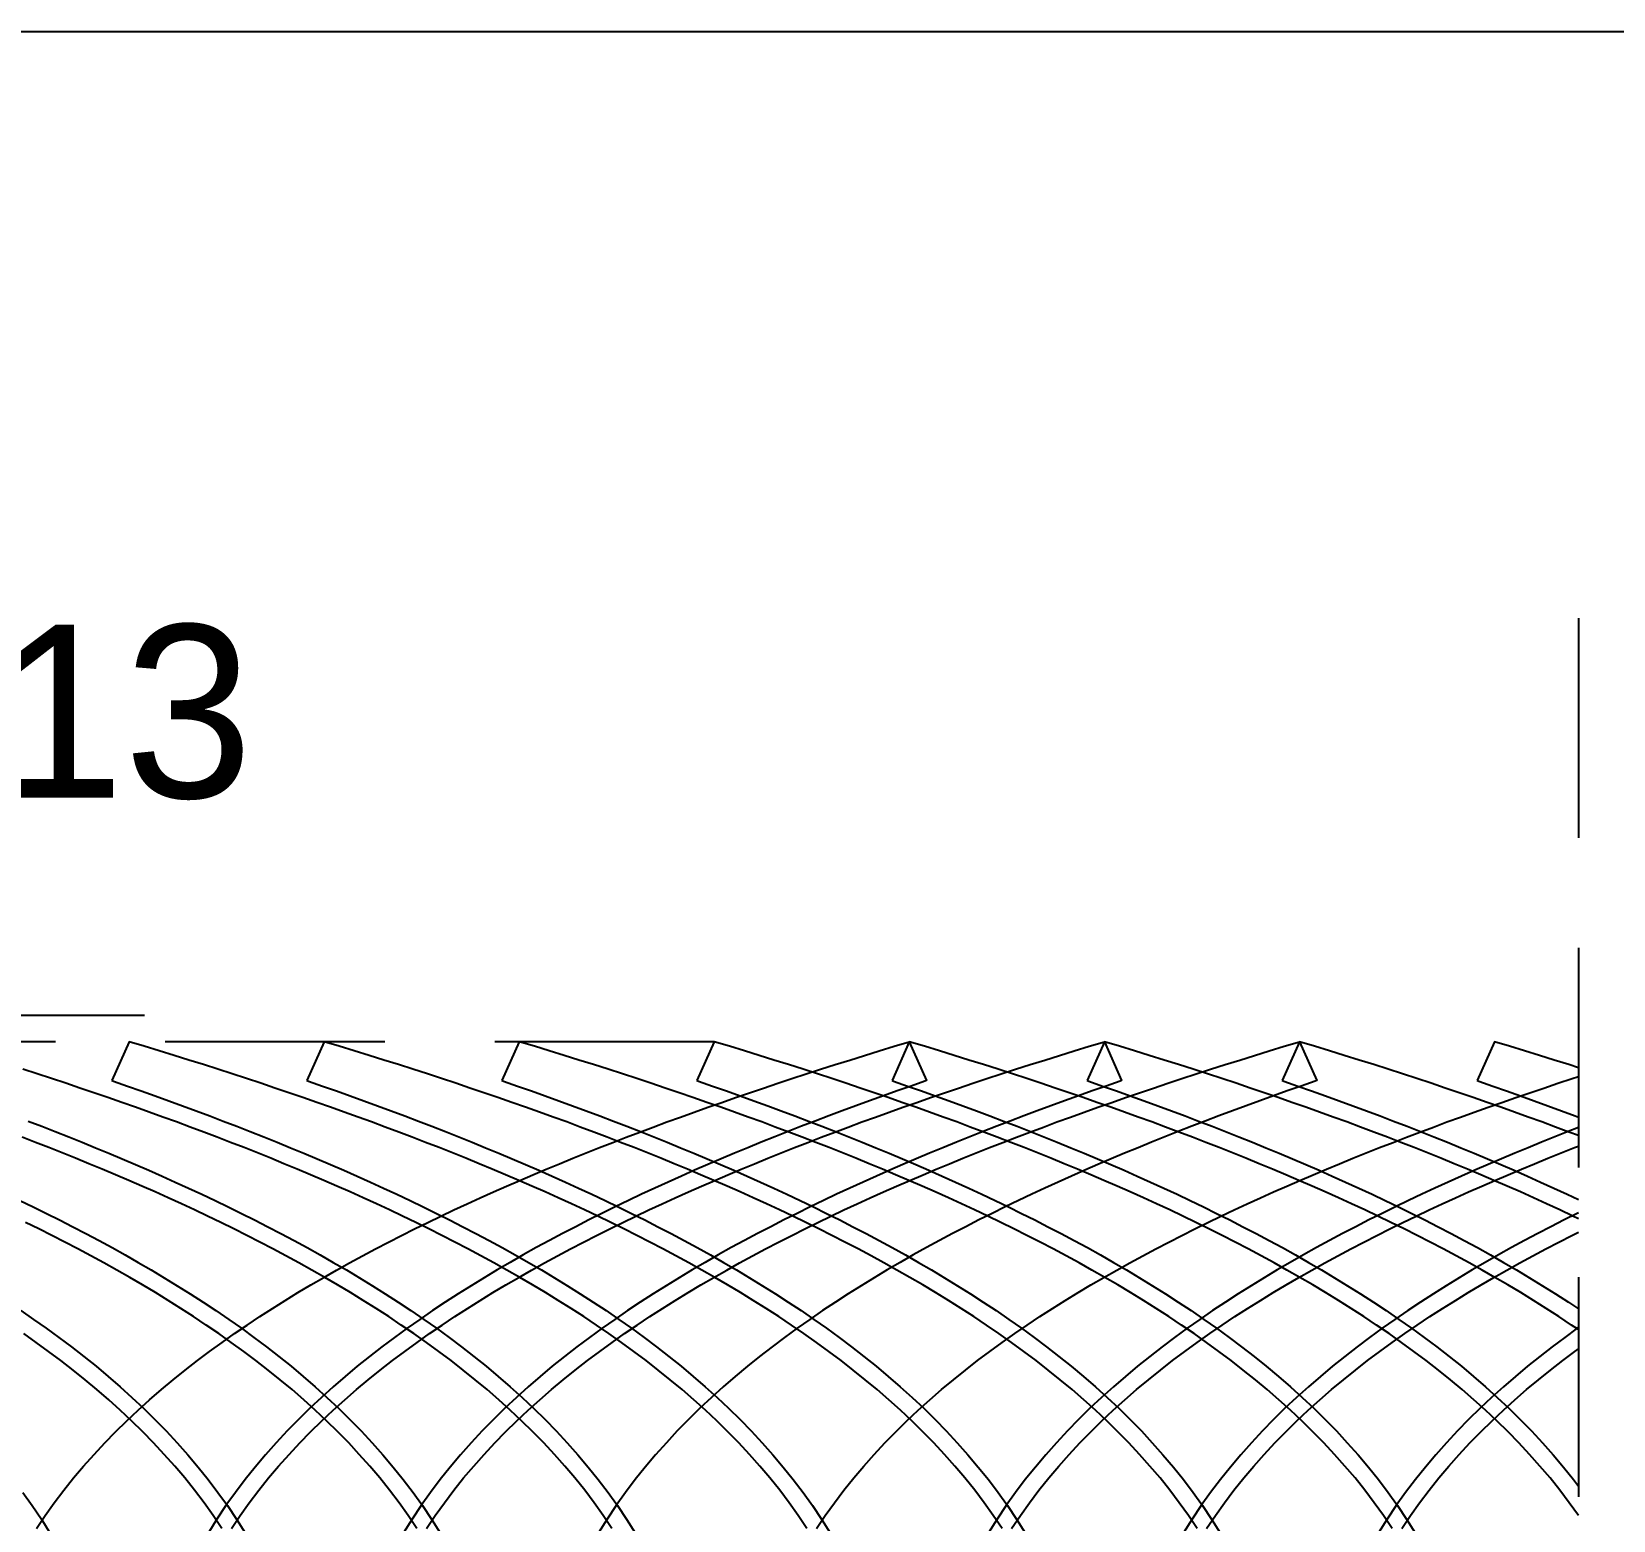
# Model space of a CAD drawing. Header units: metres. Extents: x -2 to 44.3, y -14 to 11.
# Drawn here: x 23.278 to 27.852, y 6.687 to 10.991 of the extents above; entities that cross this region are included whole.
import ezdxf

# ---------------------------------------------------------------- set-up
doc = ezdxf.new("R2010")
doc.units = ezdxf.units.M
doc.header["$LTSCALE"] = 0.05
doc.linetypes.add('DASHED', pattern=[19.05, 12.7, -6.35])
doc.layers.get('0').update_dxf_attribs({"linetype": 'DASHED'})
doc.layers.add('back-layer2', color=7, linetype='Continuous')
doc.layers.add('front-layer2', color=7, linetype='Continuous')
doc.dimstyles.get("Standard").update_dxf_attribs({"dimtxt": 2.5, "dimasz": 2.5, "dimexe": 1.25, "dimexo": 0.625, "dimtad": 1, "dimtxsty": 'Standard', "dimcen": 2.5, "dimazin": 3, "dimtfac": 1, "dimtmove": 0, "dimatfit": 3, "dimarcsym": 0})

# ---------------------------------------------------------------- blocks, each defined once
blk = doc.blocks.new('*D11')
at = {"color": 0, "lineweight": -2, "transparency": 16777216}
for p, q in [((21.3815, 9.6467), (21.1863, 10.107)), ((19.5216, 8.315), (22.7275, 9.6743)), ((19.5716, 8.1971), (22.7775, 9.5564)), ((21.5767, 9.1864), (21.6267, 9.0684)), ((21.8218, 8.6081), (22.017, 8.1478)), ((22.017, 8.1478), (23.892, 8.1478))]:
    blk.add_line(p, q, dxfattribs=at)
at = {"color": 0, "transparency": 16777216}
for points in [[(21.4582, 9.6792), (21.3047, 9.6142), (21.5767, 9.1864)], [(21.8986, 8.6406), (21.7451, 8.5756), (21.6267, 9.0684)]]:
    blk.add_solid(points, dxfattribs=at)
at = {"layer": 'Defpoints', "color": 0, "transparency": 16777216}
for p in [(21.6267, 9.0684), (18.9462, 8.071), (18.9962, 7.9531)]:
    blk.add_point(p, dxfattribs=at)
at = {"color": 0, "transparency": 16777216, "insert": (23.267, 9.0228), "char_height": 0.5, "attachment_point": 5}
blk.add_mtext('0.13', dxfattribs=at)

msp = doc.modelspace()

# ---------------------------------------------------------------- linework, layer by layer
for p, q in [((27.7508, 9.2951), (27.7508, -1.58)), ((25.2522, 8.071), (21.9935, 8.071))]:
    msp.add_line(p, q)
at = {"layer": 'back-layer2', "color": 3}
for points in [[(23.292, 6.6637), (23.3173, 6.7013), (23.3437, 6.7382), (23.371, 6.7744), (23.3993, 6.8098), (23.4285, 6.8444), (23.4586, 6.8782), (23.4894, 6.9113), (23.5209, 6.9436), (23.5532, 6.9751), (23.586, 7.0059), (23.6194, 7.036), (23.6533, 7.0653), (23.6876, 7.094), (23.7224, 7.1219), (23.7575, 7.1492), (23.793, 7.1759), (23.8288, 7.2019), (23.8649, 7.2273), (23.9012, 7.2521), (23.9377, 7.2764), (23.9744, 7.3001), (24.0113, 7.3233), (24.0483, 7.3459), (24.0855, 7.3681), (24.1227, 7.3898), (24.1601, 7.4111), (24.1975, 7.4319), (24.235, 7.4523), (24.2726, 7.4723), (24.3103, 7.4919), (24.348, 7.5112), (24.3857, 7.53), (24.4235, 7.5486), (24.4614, 7.5668), (24.4993, 7.5848), (24.5373, 7.6024), (24.5753, 7.6197), (24.6133, 7.6368), (24.6514, 7.6536), (24.6896, 7.6702), (24.7278, 7.6865), (24.7661, 7.7026), (24.8045, 7.7185), (24.8429, 7.7342), (24.8815, 7.7497), (24.9201, 7.765), (24.9589, 7.7801), (24.9977, 7.7951), (25.0367, 7.8099), (25.0758, 7.8245), (25.115, 7.839), (25.1544, 7.8534), (25.194, 7.8676), (25.2337, 7.8818), (25.2737, 7.8958), (25.3138, 7.9097), (25.3541, 7.9235), (25.3947, 7.9372), (25.4355, 7.9509), (25.4766, 7.9645), (25.5179, 7.9779), (25.5595, 7.9914), (25.6014, 8.0048), (25.6437, 8.0181), (25.6863, 8.0314), (25.7292, 8.0446), (25.7725, 8.0578), (25.8162, 8.071), (25.8662, 7.9586), (25.8615, 7.957), (25.8212, 7.943), (25.7811, 7.9289), (25.7412, 7.9147), (25.7014, 7.9004), (25.6618, 7.8859), (25.6223, 7.8714), (25.583, 7.8566), (25.5438, 7.8418), (25.5048, 7.8267), (25.4658, 7.8115), (25.4269, 7.7961), (25.3882, 7.7805), (25.3495, 7.7647), (25.3109, 7.7488), (25.2723, 7.7325), (25.2338, 7.7161), (25.1954, 7.6994), (25.157, 7.6825), (25.1186, 7.6653), (25.0803, 7.6478), (25.0421, 7.63), (25.0039, 7.612), (24.9657, 7.5936), (24.9275, 7.5748), (24.8894, 7.5558), (24.8514, 7.5363), (24.8133, 7.5165), (24.7753, 7.4963), (24.7374, 7.4757), (24.6996, 7.4546), (24.6618, 7.4331), (24.6241, 7.4112), (24.5864, 7.3887), (24.5489, 7.3657), (24.5116, 7.3422), (24.4743, 7.3182), (24.4373, 7.2936), (24.4004, 7.2684), (24.3637, 7.2426), (24.3273, 7.2161), (24.2912, 7.189), (24.2554, 7.1612), (24.2199, 7.1327), (24.1849, 7.1035), (24.1503, 7.0735), (24.1161, 7.0428), (24.0825, 7.0112), (24.0496, 6.9789), (24.0172, 6.9458), (23.9856, 6.9119), (23.9547, 6.8771), (23.9247, 6.8415), (23.8956, 6.8051), (23.8674, 6.7679), (23.8402, 6.7298), (23.8141, 6.6909), (23.7892, 6.6513)], [(23.856, 6.6637), (23.8813, 6.7013), (23.9077, 6.7382), (23.935, 6.7744), (23.9633, 6.8098), (23.9925, 6.8444), (24.0226, 6.8782), (24.0534, 6.9113), (24.0849, 6.9436), (24.1172, 6.9751), (24.15, 7.0059), (24.1834, 7.036), (24.2173, 7.0653), (24.2516, 7.094), (24.2864, 7.1219), (24.3215, 7.1492), (24.357, 7.1759), (24.3928, 7.2019), (24.4289, 7.2273), (24.4652, 7.2521), (24.5017, 7.2764), (24.5384, 7.3001), (24.5753, 7.3233), (24.6123, 7.3459), (24.6495, 7.3681), (24.6867, 7.3898), (24.7241, 7.4111), (24.7615, 7.4319), (24.799, 7.4523), (24.8366, 7.4723), (24.8743, 7.4919), (24.912, 7.5112), (24.9497, 7.53), (24.9875, 7.5486), (25.0254, 7.5668), (25.0633, 7.5848), (25.1013, 7.6024), (25.1393, 7.6197), (25.1773, 7.6368), (25.2154, 7.6536), (25.2536, 7.6702), (25.2918, 7.6865), (25.3301, 7.7026), (25.3685, 7.7185), (25.4069, 7.7342), (25.4455, 7.7497), (25.4841, 7.765), (25.5229, 7.7801), (25.5617, 7.7951), (25.6007, 7.8099), (25.6398, 7.8245), (25.679, 7.839), (25.7184, 7.8534), (25.758, 7.8676), (25.7977, 7.8818), (25.8377, 7.8958), (25.8778, 7.9097), (25.9181, 7.9235), (25.9587, 7.9372), (25.9995, 7.9509), (26.0406, 7.9645), (26.0819, 7.9779), (26.1235, 7.9914), (26.1654, 8.0048), (26.2077, 8.0181), (26.2503, 8.0314), (26.2932, 8.0446), (26.3365, 8.0578), (26.3802, 8.071), (26.4302, 7.9586), (26.4255, 7.957), (26.3852, 7.943), (26.3451, 7.9289), (26.3052, 7.9147), (26.2654, 7.9004), (26.2258, 7.8859), (26.1863, 7.8714), (26.147, 7.8566), (26.1078, 7.8418), (26.0688, 7.8267), (26.0298, 7.8115), (25.9909, 7.7961), (25.9522, 7.7805), (25.9135, 7.7647), (25.8749, 7.7488), (25.8363, 7.7325), (25.7978, 7.7161), (25.7594, 7.6994), (25.721, 7.6825), (25.6826, 7.6653), (25.6443, 7.6478), (25.6061, 7.63), (25.5679, 7.612), (25.5297, 7.5936), (25.4915, 7.5748), (25.4534, 7.5558), (25.4154, 7.5363), (25.3773, 7.5165), (25.3393, 7.4963), (25.3014, 7.4757), (25.2636, 7.4546), (25.2258, 7.4331), (25.1881, 7.4112), (25.1504, 7.3887), (25.1129, 7.3657), (25.0756, 7.3422), (25.0383, 7.3182), (25.0013, 7.2936), (24.9644, 7.2684), (24.9277, 7.2426), (24.8913, 7.2161), (24.8552, 7.189), (24.8194, 7.1612), (24.7839, 7.1327), (24.7489, 7.1035), (24.7143, 7.0735), (24.6801, 7.0428), (24.6465, 7.0112), (24.6136, 6.9789), (24.5812, 6.9458), (24.5496, 6.9119), (24.5187, 6.8771), (24.4887, 6.8415), (24.4596, 6.8051), (24.4314, 6.7679), (24.4042, 6.7298), (24.3781, 6.6909), (24.3532, 6.6513)], [(24.42, 6.6637), (24.4453, 6.7013), (24.4717, 6.7382), (24.499, 6.7744), (24.5273, 6.8098), (24.5565, 6.8444), (24.5866, 6.8782), (24.6174, 6.9113), (24.6489, 6.9436), (24.6812, 6.9751), (24.714, 7.0059), (24.7474, 7.036), (24.7813, 7.0653), (24.8156, 7.094), (24.8504, 7.1219), (24.8855, 7.1492), (24.921, 7.1759), (24.9568, 7.2019), (24.9929, 7.2273), (25.0292, 7.2521), (25.0657, 7.2764), (25.1024, 7.3001), (25.1393, 7.3233), (25.1763, 7.3459), (25.2135, 7.3681), (25.2507, 7.3898), (25.2881, 7.4111), (25.3255, 7.4319), (25.363, 7.4523), (25.4006, 7.4723), (25.4383, 7.4919), (25.476, 7.5112), (25.5137, 7.53), (25.5515, 7.5486), (25.5894, 7.5668), (25.6273, 7.5848), (25.6653, 7.6024), (25.7033, 7.6197), (25.7413, 7.6368), (25.7794, 7.6536), (25.8176, 7.6702), (25.8558, 7.6865), (25.8941, 7.7026), (25.9325, 7.7185), (25.9709, 7.7342), (26.0095, 7.7497), (26.0481, 7.765), (26.0869, 7.7801), (26.1257, 7.7951), (26.1647, 7.8099), (26.2038, 7.8245), (26.243, 7.839), (26.2824, 7.8534), (26.322, 7.8676), (26.3617, 7.8818), (26.4017, 7.8958), (26.4418, 7.9097), (26.4821, 7.9235), (26.5227, 7.9372), (26.5635, 7.9509), (26.6046, 7.9645), (26.6459, 7.9779), (26.6875, 7.9914), (26.7294, 8.0048), (26.7717, 8.0181), (26.8143, 8.0314), (26.8572, 8.0446), (26.9005, 8.0578), (26.9442, 8.071), (26.9942, 7.9586), (26.9895, 7.957), (26.9492, 7.943), (26.9091, 7.9289), (26.8692, 7.9147), (26.8294, 7.9004), (26.7898, 7.8859), (26.7503, 7.8714), (26.711, 7.8566), (26.6718, 7.8418), (26.6328, 7.8267), (26.5938, 7.8115), (26.5549, 7.7961), (26.5162, 7.7805), (26.4775, 7.7647), (26.4389, 7.7488), (26.4003, 7.7325), (26.3618, 7.7161), (26.3234, 7.6994), (26.285, 7.6825), (26.2466, 7.6653), (26.2083, 7.6478), (26.1701, 7.63), (26.1319, 7.612), (26.0937, 7.5936), (26.0555, 7.5748), (26.0174, 7.5558), (25.9794, 7.5363), (25.9413, 7.5165), (25.9033, 7.4963), (25.8654, 7.4757), (25.8276, 7.4546), (25.7898, 7.4331), (25.7521, 7.4112), (25.7144, 7.3887), (25.6769, 7.3657), (25.6396, 7.3422), (25.6023, 7.3182), (25.5653, 7.2936), (25.5284, 7.2684), (25.4917, 7.2426), (25.4553, 7.2161), (25.4192, 7.189), (25.3834, 7.1612), (25.3479, 7.1327), (25.3129, 7.1035), (25.2783, 7.0735), (25.2441, 7.0428), (25.2105, 7.0112), (25.1776, 6.9789), (25.1452, 6.9458), (25.1136, 6.9119), (25.0827, 6.8771), (25.0527, 6.8415), (25.0236, 6.8051), (24.9954, 6.7679), (24.9682, 6.7298), (24.9421, 6.6909), (24.9172, 6.6513)], [(25.548, 6.6637), (25.5733, 6.7013), (25.5997, 6.7382), (25.627, 6.7744), (25.6553, 6.8098), (25.6845, 6.8444), (25.7146, 6.8782), (25.7454, 6.9113), (25.7769, 6.9436), (25.8092, 6.9751), (25.842, 7.0059), (25.8754, 7.036), (25.9093, 7.0653), (25.9436, 7.094), (25.9784, 7.1219), (26.0135, 7.1492), (26.049, 7.1759), (26.0848, 7.2019), (26.1209, 7.2273), (26.1572, 7.2521), (26.1937, 7.2764), (26.2304, 7.3001), (26.2673, 7.3233), (26.3043, 7.3459), (26.3415, 7.3681), (26.3787, 7.3898), (26.4161, 7.4111), (26.4535, 7.4319), (26.491, 7.4523), (26.5286, 7.4723), (26.5663, 7.4919), (26.604, 7.5112), (26.6417, 7.53), (26.6795, 7.5486), (26.7174, 7.5668), (26.7553, 7.5848), (26.7933, 7.6024), (26.8313, 7.6197), (26.8693, 7.6368), (26.9074, 7.6536), (26.9456, 7.6702), (26.9838, 7.6865), (27.0221, 7.7026), (27.0605, 7.7185), (27.0989, 7.7342), (27.1375, 7.7497), (27.1761, 7.765), (27.2149, 7.7801), (27.2537, 7.7951), (27.2927, 7.8099), (27.3318, 7.8245), (27.371, 7.839), (27.4104, 7.8534), (27.45, 7.8676), (27.4897, 7.8818), (27.5297, 7.8958), (27.5698, 7.9097), (27.6101, 7.9235), (27.6507, 7.9372), (27.6915, 7.9509), (27.7326, 7.9645), (27.7508, 7.9704)], [(27.7508, 7.8228), (27.7218, 7.8115), (27.6829, 7.7961), (27.6442, 7.7805), (27.6055, 7.7647), (27.5669, 7.7488), (27.5283, 7.7325), (27.4898, 7.7161), (27.4514, 7.6994), (27.413, 7.6825), (27.3746, 7.6653), (27.3363, 7.6478), (27.2981, 7.63), (27.2599, 7.612), (27.2217, 7.5936), (27.1835, 7.5748), (27.1454, 7.5558), (27.1074, 7.5363), (27.0693, 7.5165), (27.0313, 7.4963), (26.9934, 7.4757), (26.9556, 7.4546), (26.9178, 7.4331), (26.8801, 7.4112), (26.8424, 7.3887), (26.8049, 7.3657), (26.7676, 7.3422), (26.7303, 7.3182), (26.6933, 7.2936), (26.6564, 7.2684), (26.6197, 7.2426), (26.5833, 7.2161), (26.5472, 7.189), (26.5114, 7.1612), (26.4759, 7.1327), (26.4409, 7.1035), (26.4063, 7.0735), (26.3721, 7.0428), (26.3385, 7.0112), (26.3056, 6.9789), (26.2732, 6.9458), (26.2416, 6.9119), (26.2107, 6.8771), (26.1807, 6.8415), (26.1516, 6.8051), (26.1234, 6.7679), (26.0962, 6.7298), (26.0701, 6.6909), (26.0452, 6.6513)], [(26.112, 6.6637), (26.1373, 6.7013), (26.1637, 6.7382), (26.191, 6.7744), (26.2193, 6.8098), (26.2485, 6.8444), (26.2786, 6.8782), (26.3094, 6.9113), (26.3409, 6.9436), (26.3732, 6.9751), (26.406, 7.0059), (26.4394, 7.036), (26.4733, 7.0653), (26.5076, 7.094), (26.5424, 7.1219), (26.5775, 7.1492), (26.613, 7.1759), (26.6488, 7.2019), (26.6849, 7.2273), (26.7212, 7.2521), (26.7577, 7.2764), (26.7944, 7.3001), (26.8313, 7.3233), (26.8683, 7.3459), (26.9055, 7.3681), (26.9427, 7.3898), (26.9801, 7.4111), (27.0175, 7.4319), (27.055, 7.4523), (27.0926, 7.4723), (27.1303, 7.4919), (27.168, 7.5112), (27.2057, 7.53), (27.2435, 7.5486), (27.2814, 7.5668), (27.3193, 7.5848), (27.3573, 7.6024), (27.3953, 7.6197), (27.4333, 7.6368), (27.4714, 7.6536), (27.5096, 7.6702), (27.5478, 7.6865), (27.5861, 7.7026), (27.6245, 7.7185), (27.6629, 7.7342), (27.7015, 7.7497), (27.7401, 7.765), (27.7508, 7.7692)], [(27.7508, 7.5765), (27.7475, 7.5748), (27.7094, 7.5558), (27.6714, 7.5363), (27.6333, 7.5165), (27.5953, 7.4963), (27.5574, 7.4757), (27.5196, 7.4546), (27.4818, 7.4331), (27.4441, 7.4112), (27.4064, 7.3887), (27.3689, 7.3657), (27.3316, 7.3422), (27.2943, 7.3182), (27.2573, 7.2936), (27.2204, 7.2684), (27.1837, 7.2426), (27.1473, 7.2161), (27.1112, 7.189), (27.0754, 7.1612), (27.0399, 7.1327), (27.0049, 7.1035), (26.9703, 7.0735), (26.9361, 7.0428), (26.9025, 7.0112), (26.8696, 6.9789), (26.8372, 6.9458), (26.8056, 6.9119), (26.7747, 6.8771), (26.7447, 6.8415), (26.7156, 6.8051), (26.6874, 6.7679), (26.6602, 6.7298), (26.6341, 6.6909), (26.6092, 6.6513)], [(26.676, 6.6637), (26.7013, 6.7013), (26.7277, 6.7382), (26.755, 6.7744), (26.7833, 6.8098), (26.8125, 6.8444), (26.8426, 6.8782), (26.8734, 6.9113), (26.9049, 6.9436), (26.9372, 6.9751), (26.97, 7.0059), (27.0034, 7.036), (27.0373, 7.0653), (27.0716, 7.094), (27.1064, 7.1219), (27.1415, 7.1492), (27.177, 7.1759), (27.2128, 7.2019), (27.2489, 7.2273), (27.2852, 7.2521), (27.3217, 7.2764), (27.3584, 7.3001), (27.3953, 7.3233), (27.4323, 7.3459), (27.4695, 7.3681), (27.5067, 7.3898), (27.5441, 7.4111), (27.5815, 7.4319), (27.619, 7.4523), (27.6566, 7.4723), (27.6943, 7.4919), (27.732, 7.5112), (27.7508, 7.5206)], [(27.7508, 7.2447), (27.7477, 7.2426), (27.7113, 7.2161), (27.6752, 7.189), (27.6394, 7.1612), (27.6039, 7.1327), (27.5689, 7.1035), (27.5343, 7.0735), (27.5001, 7.0428), (27.4665, 7.0112), (27.4336, 6.9789), (27.4012, 6.9458), (27.3696, 6.9119), (27.3387, 6.8771), (27.3087, 6.8415), (27.2796, 6.8051), (27.2514, 6.7679), (27.2242, 6.7298), (27.1981, 6.6909), (27.1732, 6.6513)], [(27.24, 6.6637), (27.2653, 6.7013), (27.2917, 6.7382), (27.319, 6.7744), (27.3473, 6.8098), (27.3765, 6.8444), (27.4066, 6.8782), (27.4374, 6.9113), (27.4689, 6.9436), (27.5012, 6.9751), (27.534, 7.0059), (27.5674, 7.036), (27.6013, 7.0653), (27.6356, 7.094), (27.6704, 7.1219), (27.7055, 7.1492), (27.741, 7.1759), (27.7508, 7.183)]]:
    msp.add_lwpolyline(points, dxfattribs=at)
at = {"layer": 'Defpoints'}
msp.add_lwpolyline([(-2.0152, 10.9912), (44.3055, 10.9912), (44.3055, -14.045), (-2.0152, -14.045)], close=True, dxfattribs=at)
at = {"layer": 'front-layer2', "color": 3}
for points in [[(26.0843, 6.6637), (26.0591, 6.7013), (26.0327, 6.7382), (26.0054, 6.7744), (25.9771, 6.8098), (25.9479, 6.8444), (25.9178, 6.8782), (25.887, 6.9113), (25.8555, 6.9436), (25.8232, 6.9751), (25.7904, 7.0059), (25.757, 7.036), (25.7231, 7.0653), (25.6888, 7.094), (25.654, 7.1219), (25.6189, 7.1492), (25.5834, 7.1759), (25.5476, 7.2019), (25.5115, 7.2273), (25.4752, 7.2521), (25.4387, 7.2764), (25.402, 7.3001), (25.3651, 7.3233), (25.3281, 7.3459), (25.2909, 7.3681), (25.2537, 7.3898), (25.2163, 7.4111), (25.1789, 7.4319), (25.1414, 7.4523), (25.1038, 7.4723), (25.0661, 7.4919), (25.0284, 7.5112), (24.9907, 7.53), (24.9529, 7.5486), (24.915, 7.5668), (24.8771, 7.5848), (24.8391, 7.6024), (24.8011, 7.6197), (24.7631, 7.6368), (24.725, 7.6536), (24.6868, 7.6702), (24.6486, 7.6865), (24.6103, 7.7026), (24.5719, 7.7185), (24.5335, 7.7342), (24.4949, 7.7497), (24.4563, 7.765), (24.4175, 7.7801), (24.3787, 7.7951), (24.3397, 7.8099), (24.3006, 7.8245), (24.2614, 7.839), (24.222, 7.8534), (24.1824, 7.8676), (24.1427, 7.8818), (24.1027, 7.8958), (24.0626, 7.9097), (24.0223, 7.9235), (23.9817, 7.9372), (23.9409, 7.9509), (23.8998, 7.9645), (23.8585, 7.9779), (23.8169, 7.9914), (23.775, 8.0048), (23.7327, 8.0181), (23.6901, 8.0314), (23.6472, 8.0446), (23.6039, 8.0578), (23.5602, 8.071), (23.5102, 7.9586)], [(26.6483, 6.6637), (26.6231, 6.7013), (26.5967, 6.7382), (26.5694, 6.7744), (26.5411, 6.8098), (26.5119, 6.8444), (26.4818, 6.8782), (26.451, 6.9113), (26.4195, 6.9436), (26.3872, 6.9751), (26.3544, 7.0059), (26.321, 7.036), (26.2871, 7.0653), (26.2528, 7.094), (26.218, 7.1219), (26.1829, 7.1492), (26.1474, 7.1759), (26.1116, 7.2019), (26.0755, 7.2273), (26.0392, 7.2521), (26.0027, 7.2764), (25.966, 7.3001), (25.9291, 7.3233), (25.8921, 7.3459), (25.8549, 7.3681), (25.8177, 7.3898), (25.7803, 7.4111), (25.7429, 7.4319), (25.7054, 7.4523), (25.6678, 7.4723), (25.6301, 7.4919), (25.5924, 7.5112), (25.5547, 7.53), (25.5169, 7.5486), (25.479, 7.5668), (25.4411, 7.5848), (25.4031, 7.6024), (25.3651, 7.6197), (25.3271, 7.6368), (25.289, 7.6536), (25.2508, 7.6702), (25.2126, 7.6865), (25.1743, 7.7026), (25.1359, 7.7185), (25.0975, 7.7342), (25.0589, 7.7497), (25.0203, 7.765), (24.9815, 7.7801), (24.9427, 7.7951), (24.9037, 7.8099), (24.8646, 7.8245), (24.8254, 7.839), (24.786, 7.8534), (24.7464, 7.8676), (24.7067, 7.8818), (24.6667, 7.8958), (24.6266, 7.9097), (24.5863, 7.9235), (24.5457, 7.9372), (24.5049, 7.9509), (24.4638, 7.9645), (24.4225, 7.9779), (24.3809, 7.9914), (24.339, 8.0048), (24.2967, 8.0181), (24.2541, 8.0314), (24.2112, 8.0446), (24.1679, 8.0578), (24.1242, 8.071), (24.0742, 7.9586)], [(27.2123, 6.6637), (27.1871, 6.7013), (27.1607, 6.7382), (27.1334, 6.7744), (27.1051, 6.8098), (27.0759, 6.8444), (27.0458, 6.8782), (27.015, 6.9113), (26.9835, 6.9436), (26.9512, 6.9751), (26.9184, 7.0059), (26.885, 7.036), (26.8511, 7.0653), (26.8168, 7.094), (26.782, 7.1219), (26.7469, 7.1492), (26.7114, 7.1759), (26.6756, 7.2019), (26.6395, 7.2273), (26.6032, 7.2521), (26.5667, 7.2764), (26.53, 7.3001), (26.4931, 7.3233), (26.4561, 7.3459), (26.4189, 7.3681), (26.3817, 7.3898), (26.3443, 7.4111), (26.3069, 7.4319), (26.2694, 7.4523), (26.2318, 7.4723), (26.1941, 7.4919), (26.1564, 7.5112), (26.1187, 7.53), (26.0809, 7.5486), (26.043, 7.5668), (26.0051, 7.5848), (25.9671, 7.6024), (25.9291, 7.6197), (25.8911, 7.6368), (25.853, 7.6536), (25.8148, 7.6702), (25.7766, 7.6865), (25.7383, 7.7026), (25.6999, 7.7185), (25.6615, 7.7342), (25.6229, 7.7497), (25.5843, 7.765), (25.5455, 7.7801), (25.5067, 7.7951), (25.4677, 7.8099), (25.4286, 7.8245), (25.3894, 7.839), (25.35, 7.8534), (25.3104, 7.8676), (25.2707, 7.8818), (25.2307, 7.8958), (25.1906, 7.9097), (25.1503, 7.9235), (25.1097, 7.9372), (25.0689, 7.9509), (25.0278, 7.9645), (24.9865, 7.9779), (24.9449, 7.9914), (24.903, 8.0048), (24.8607, 8.0181), (24.8181, 8.0314), (24.7752, 8.0446), (24.7319, 8.0578), (24.6882, 8.071), (24.6382, 7.9586)], [(27.7508, 6.7016), (27.7247, 6.7382), (27.6974, 6.7744), (27.6691, 6.8098), (27.6399, 6.8444), (27.6098, 6.8782), (27.579, 6.9113), (27.5475, 6.9436), (27.5152, 6.9751), (27.4824, 7.0059), (27.449, 7.036), (27.4151, 7.0653), (27.3808, 7.094), (27.346, 7.1219), (27.3109, 7.1492), (27.2754, 7.1759), (27.2396, 7.2019), (27.2035, 7.2273), (27.1672, 7.2521), (27.1307, 7.2764), (27.094, 7.3001), (27.0571, 7.3233), (27.0201, 7.3459), (26.9829, 7.3681), (26.9457, 7.3898), (26.9083, 7.4111), (26.8709, 7.4319), (26.8334, 7.4523), (26.7958, 7.4723), (26.7581, 7.4919), (26.7204, 7.5112), (26.6827, 7.53), (26.6449, 7.5486), (26.607, 7.5668), (26.5691, 7.5848), (26.5311, 7.6024), (26.4931, 7.6197), (26.4551, 7.6368), (26.417, 7.6536), (26.3788, 7.6702), (26.3406, 7.6865), (26.3023, 7.7026), (26.2639, 7.7185), (26.2255, 7.7342), (26.1869, 7.7497), (26.1483, 7.765), (26.1095, 7.7801), (26.0707, 7.7951), (26.0317, 7.8099), (25.9926, 7.8245), (25.9534, 7.839), (25.914, 7.8534), (25.8744, 7.8676), (25.8347, 7.8818), (25.7947, 7.8958), (25.7546, 7.9097), (25.7143, 7.9235), (25.6737, 7.9372), (25.6329, 7.9509), (25.5918, 7.9645), (25.5505, 7.9779), (25.5089, 7.9914), (25.467, 8.0048), (25.4247, 8.0181), (25.3821, 8.0314), (25.3392, 8.0446), (25.2959, 8.0578), (25.2522, 8.071), (25.2022, 7.9586)], [(27.7508, 7.2387), (27.7312, 7.2521), (27.6947, 7.2764), (27.658, 7.3001), (27.6211, 7.3233), (27.5841, 7.3459), (27.5469, 7.3681), (27.5097, 7.3898), (27.4723, 7.4111), (27.4349, 7.4319), (27.3974, 7.4523), (27.3598, 7.4723), (27.3221, 7.4919), (27.2844, 7.5112), (27.2467, 7.53), (27.2089, 7.5486), (27.171, 7.5668), (27.1331, 7.5848), (27.0951, 7.6024), (27.0571, 7.6197), (27.0191, 7.6368), (26.981, 7.6536), (26.9428, 7.6702), (26.9046, 7.6865), (26.8663, 7.7026), (26.8279, 7.7185), (26.7895, 7.7342), (26.7509, 7.7497), (26.7123, 7.765), (26.6735, 7.7801), (26.6347, 7.7951), (26.5957, 7.8099), (26.5566, 7.8245), (26.5174, 7.839), (26.478, 7.8534), (26.4384, 7.8676), (26.3987, 7.8818), (26.3587, 7.8958), (26.3186, 7.9097), (26.2783, 7.9235), (26.2377, 7.9372), (26.1969, 7.9509), (26.1558, 7.9645), (26.1145, 7.9779), (26.0729, 7.9914), (26.031, 8.0048), (25.9887, 8.0181), (25.9461, 8.0314), (25.9032, 8.0446), (25.8599, 8.0578), (25.8162, 8.071), (25.7662, 7.9586)], [(27.7508, 7.5592), (27.735, 7.5668), (27.6971, 7.5848), (27.6591, 7.6024), (27.6211, 7.6197), (27.5831, 7.6368), (27.545, 7.6536), (27.5068, 7.6702), (27.4686, 7.6865), (27.4303, 7.7026), (27.3919, 7.7185), (27.3535, 7.7342), (27.3149, 7.7497), (27.2763, 7.765), (27.2375, 7.7801), (27.1987, 7.7951), (27.1597, 7.8099), (27.1206, 7.8245), (27.0814, 7.839), (27.042, 7.8534), (27.0024, 7.8676), (26.9627, 7.8818), (26.9227, 7.8958), (26.8826, 7.9097), (26.8423, 7.9235), (26.8017, 7.9372), (26.7609, 7.9509), (26.7198, 7.9645), (26.6785, 7.9779), (26.6369, 7.9914), (26.595, 8.0048), (26.5527, 8.0181), (26.5101, 8.0314), (26.4672, 8.0446), (26.4239, 8.0578), (26.3802, 8.071), (26.3302, 7.9586)], [(27.7508, 7.7995), (27.7237, 7.8099), (27.6846, 7.8245), (27.6454, 7.839), (27.606, 7.8534), (27.5664, 7.8676), (27.5267, 7.8818), (27.4867, 7.8958), (27.4466, 7.9097), (27.4063, 7.9235), (27.3657, 7.9372), (27.3249, 7.9509), (27.2838, 7.9645), (27.2425, 7.9779), (27.2009, 7.9914), (27.159, 8.0048), (27.1167, 8.0181), (27.0741, 8.0314), (27.0312, 8.0446), (26.9879, 8.0578), (26.9442, 8.071), (26.8942, 7.9586)], [(27.7508, 7.9959), (27.723, 8.0048), (27.6807, 8.0181), (27.6381, 8.0314), (27.5952, 8.0446), (27.5519, 8.0578), (27.5082, 8.071), (27.4582, 7.9586)], [(25.5203, 6.6637), (25.4951, 6.7013), (25.4687, 6.7382), (25.4414, 6.7744), (25.4131, 6.8098), (25.3839, 6.8444), (25.3538, 6.8782), (25.323, 6.9113), (25.2915, 6.9436), (25.2592, 6.9751), (25.2264, 7.0059), (25.193, 7.036), (25.1591, 7.0653), (25.1248, 7.094), (25.09, 7.1219), (25.0549, 7.1492), (25.0194, 7.1759), (24.9836, 7.2019), (24.9475, 7.2273), (24.9112, 7.2521), (24.8747, 7.2764), (24.838, 7.3001), (24.8011, 7.3233), (24.7641, 7.3459), (24.7269, 7.3681), (24.6897, 7.3898), (24.6523, 7.4111), (24.6149, 7.4319), (24.5774, 7.4523), (24.5398, 7.4723), (24.5021, 7.4919), (24.4644, 7.5112), (24.4267, 7.53), (24.3889, 7.5486), (24.351, 7.5668), (24.3131, 7.5848), (24.2751, 7.6024), (24.2371, 7.6197), (24.1991, 7.6368), (24.161, 7.6536), (24.1228, 7.6702), (24.0846, 7.6865), (24.0463, 7.7026), (24.0079, 7.7185), (23.9695, 7.7342), (23.9309, 7.7497), (23.8923, 7.765), (23.8535, 7.7801), (23.8147, 7.7951), (23.7757, 7.8099), (23.7366, 7.8245), (23.6974, 7.839), (23.658, 7.8534), (23.6184, 7.8676), (23.5787, 7.8818), (23.5387, 7.8958), (23.4986, 7.9097), (23.4583, 7.9235), (23.4177, 7.9372), (23.3769, 7.9509), (23.3358, 7.9645), (23.2945, 7.9779), (23.2529, 7.9914)], [(23.5102, 7.9586), (23.5149, 7.957), (23.5552, 7.943), (23.5953, 7.9289), (23.6352, 7.9147), (23.675, 7.9004), (23.7146, 7.8859), (23.754, 7.8714), (23.7934, 7.8566), (23.8325, 7.8418), (23.8716, 7.8267), (23.9106, 7.8115), (23.9494, 7.7961), (23.9882, 7.7805), (24.0269, 7.7647), (24.0655, 7.7488), (24.1041, 7.7325), (24.1426, 7.7161), (24.181, 7.6994), (24.2194, 7.6825), (24.2577, 7.6653), (24.296, 7.6478), (24.3343, 7.63), (24.3725, 7.612), (24.4107, 7.5936), (24.4489, 7.5748), (24.487, 7.5558), (24.525, 7.5363), (24.5631, 7.5165), (24.601, 7.4963), (24.639, 7.4757), (24.6768, 7.4546), (24.7146, 7.4331), (24.7523, 7.4112), (24.7899, 7.3887), (24.8275, 7.3657), (24.8648, 7.3422), (24.9021, 7.3182), (24.9391, 7.2936), (24.976, 7.2684), (25.0127, 7.2426), (25.0491, 7.2161), (25.0852, 7.189), (25.121, 7.1612), (25.1565, 7.1327), (25.1915, 7.1035), (25.2261, 7.0735), (25.2603, 7.0428), (25.2938, 7.0112), (25.3268, 6.9789), (25.3592, 6.9458), (25.3908, 6.9119), (25.4217, 6.8771), (25.4517, 6.8415), (25.4808, 6.8051), (25.509, 6.7679), (25.5362, 6.7298), (25.5623, 6.6909), (25.5872, 6.6513)], [(24.0742, 7.9586), (24.0789, 7.957), (24.1192, 7.943), (24.1593, 7.9289), (24.1992, 7.9147), (24.239, 7.9004), (24.2786, 7.8859), (24.318, 7.8714), (24.3574, 7.8566), (24.3965, 7.8418), (24.4356, 7.8267), (24.4746, 7.8115), (24.5134, 7.7961), (24.5522, 7.7805), (24.5909, 7.7647), (24.6295, 7.7488), (24.6681, 7.7325), (24.7066, 7.7161), (24.745, 7.6994), (24.7834, 7.6825), (24.8217, 7.6653), (24.86, 7.6478), (24.8983, 7.63), (24.9365, 7.612), (24.9747, 7.5936), (25.0129, 7.5748), (25.051, 7.5558), (25.089, 7.5363), (25.1271, 7.5165), (25.165, 7.4963), (25.203, 7.4757), (25.2408, 7.4546), (25.2786, 7.4331), (25.3163, 7.4112), (25.3539, 7.3887), (25.3915, 7.3657), (25.4288, 7.3422), (25.4661, 7.3182), (25.5031, 7.2936), (25.54, 7.2684), (25.5767, 7.2426), (25.6131, 7.2161), (25.6492, 7.189), (25.685, 7.1612), (25.7205, 7.1327), (25.7555, 7.1035), (25.7901, 7.0735), (25.8243, 7.0428), (25.8578, 7.0112), (25.8908, 6.9789), (25.9232, 6.9458), (25.9548, 6.9119), (25.9857, 6.8771), (26.0157, 6.8415), (26.0448, 6.8051), (26.073, 6.7679), (26.1002, 6.7298), (26.1263, 6.6909), (26.1512, 6.6513)], [(24.6382, 7.9586), (24.6429, 7.957), (24.6832, 7.943), (24.7233, 7.9289), (24.7632, 7.9147), (24.803, 7.9004), (24.8426, 7.8859), (24.882, 7.8714), (24.9214, 7.8566), (24.9605, 7.8418), (24.9996, 7.8267), (25.0386, 7.8115), (25.0774, 7.7961), (25.1162, 7.7805), (25.1549, 7.7647), (25.1935, 7.7488), (25.2321, 7.7325), (25.2706, 7.7161), (25.309, 7.6994), (25.3474, 7.6825), (25.3857, 7.6653), (25.424, 7.6478), (25.4623, 7.63), (25.5005, 7.612), (25.5387, 7.5936), (25.5769, 7.5748), (25.615, 7.5558), (25.653, 7.5363), (25.6911, 7.5165), (25.729, 7.4963), (25.767, 7.4757), (25.8048, 7.4546), (25.8426, 7.4331), (25.8803, 7.4112), (25.9179, 7.3887), (25.9555, 7.3657), (25.9928, 7.3422), (26.0301, 7.3182), (26.0671, 7.2936), (26.104, 7.2684), (26.1407, 7.2426), (26.1771, 7.2161), (26.2132, 7.189), (26.249, 7.1612), (26.2845, 7.1327), (26.3195, 7.1035), (26.3541, 7.0735), (26.3883, 7.0428), (26.4218, 7.0112), (26.4548, 6.9789), (26.4872, 6.9458), (26.5188, 6.9119), (26.5497, 6.8771), (26.5797, 6.8415), (26.6088, 6.8051), (26.637, 6.7679), (26.6642, 6.7298), (26.6903, 6.6909), (26.7152, 6.6513)], [(25.2022, 7.9586), (25.2069, 7.957), (25.2472, 7.943), (25.2873, 7.9289), (25.3272, 7.9147), (25.367, 7.9004), (25.4066, 7.8859), (25.446, 7.8714), (25.4854, 7.8566), (25.5245, 7.8418), (25.5636, 7.8267), (25.6026, 7.8115), (25.6414, 7.7961), (25.6802, 7.7805), (25.7189, 7.7647), (25.7575, 7.7488), (25.7961, 7.7325), (25.8346, 7.7161), (25.873, 7.6994), (25.9114, 7.6825), (25.9497, 7.6653), (25.988, 7.6478), (26.0263, 7.63), (26.0645, 7.612), (26.1027, 7.5936), (26.1409, 7.5748), (26.179, 7.5558), (26.217, 7.5363), (26.2551, 7.5165), (26.293, 7.4963), (26.331, 7.4757), (26.3688, 7.4546), (26.4066, 7.4331), (26.4443, 7.4112), (26.4819, 7.3887), (26.5195, 7.3657), (26.5568, 7.3422), (26.5941, 7.3182), (26.6311, 7.2936), (26.668, 7.2684), (26.7047, 7.2426), (26.7411, 7.2161), (26.7772, 7.189), (26.813, 7.1612), (26.8485, 7.1327), (26.8835, 7.1035), (26.9181, 7.0735), (26.9523, 7.0428), (26.9858, 7.0112), (27.0188, 6.9789), (27.0512, 6.9458), (27.0828, 6.9119), (27.1137, 6.8771), (27.1437, 6.8415), (27.1728, 6.8051), (27.201, 6.7679), (27.2282, 6.7298), (27.2543, 6.6909), (27.2792, 6.6513)], [(25.7662, 7.9586), (25.7709, 7.957), (25.8112, 7.943), (25.8513, 7.9289), (25.8912, 7.9147), (25.931, 7.9004), (25.9706, 7.8859), (26.01, 7.8714), (26.0494, 7.8566), (26.0885, 7.8418), (26.1276, 7.8267), (26.1666, 7.8115), (26.2054, 7.7961), (26.2442, 7.7805), (26.2829, 7.7647), (26.3215, 7.7488), (26.3601, 7.7325), (26.3986, 7.7161), (26.437, 7.6994), (26.4754, 7.6825), (26.5137, 7.6653), (26.552, 7.6478), (26.5903, 7.63), (26.6285, 7.612), (26.6667, 7.5936), (26.7049, 7.5748), (26.743, 7.5558), (26.781, 7.5363), (26.8191, 7.5165), (26.857, 7.4963), (26.895, 7.4757), (26.9328, 7.4546), (26.9706, 7.4331), (27.0083, 7.4112), (27.0459, 7.3887), (27.0835, 7.3657), (27.1208, 7.3422), (27.1581, 7.3182), (27.1951, 7.2936), (27.232, 7.2684), (27.2687, 7.2426), (27.3051, 7.2161), (27.3412, 7.189), (27.377, 7.1612), (27.4125, 7.1327), (27.4475, 7.1035), (27.4821, 7.0735), (27.5163, 7.0428), (27.5498, 7.0112), (27.5828, 6.9789), (27.6152, 6.9458), (27.6468, 6.9119), (27.6777, 6.8771), (27.7077, 6.8415), (27.7368, 6.8051), (27.7508, 6.7866)], [(26.3302, 7.9586), (26.3349, 7.957), (26.3752, 7.943), (26.4153, 7.9289), (26.4552, 7.9147), (26.495, 7.9004), (26.5346, 7.8859), (26.574, 7.8714), (26.6134, 7.8566), (26.6525, 7.8418), (26.6916, 7.8267), (26.7306, 7.8115), (26.7694, 7.7961), (26.8082, 7.7805), (26.8469, 7.7647), (26.8855, 7.7488), (26.9241, 7.7325), (26.9626, 7.7161), (27.001, 7.6994), (27.0394, 7.6825), (27.0777, 7.6653), (27.116, 7.6478), (27.1543, 7.63), (27.1925, 7.612), (27.2307, 7.5936), (27.2689, 7.5748), (27.307, 7.5558), (27.345, 7.5363), (27.3831, 7.5165), (27.421, 7.4963), (27.459, 7.4757), (27.4968, 7.4546), (27.5346, 7.4331), (27.5723, 7.4112), (27.6099, 7.3887), (27.6475, 7.3657), (27.6848, 7.3422), (27.7221, 7.3182), (27.7508, 7.2991)], [(26.8942, 7.9586), (26.8989, 7.957), (26.9392, 7.943), (26.9793, 7.9289), (27.0192, 7.9147), (27.059, 7.9004), (27.0986, 7.8859), (27.138, 7.8714), (27.1774, 7.8566), (27.2165, 7.8418), (27.2556, 7.8267), (27.2946, 7.8115), (27.3334, 7.7961), (27.3722, 7.7805), (27.4109, 7.7647), (27.4495, 7.7488), (27.4881, 7.7325), (27.5266, 7.7161), (27.565, 7.6994), (27.6034, 7.6825), (27.6417, 7.6653), (27.68, 7.6478), (27.7183, 7.63), (27.7508, 7.6146)], [(27.4582, 7.9586), (27.4629, 7.957), (27.5032, 7.943), (27.5433, 7.9289), (27.5832, 7.9147), (27.623, 7.9004), (27.6626, 7.8859), (27.702, 7.8714), (27.7414, 7.8566), (27.7508, 7.853)], [(23.2685, 7.8418), (23.3076, 7.8267), (23.3466, 7.8115), (23.3854, 7.7961), (23.4242, 7.7805), (23.4629, 7.7647), (23.5015, 7.7488), (23.5401, 7.7325), (23.5786, 7.7161), (23.617, 7.6994), (23.6554, 7.6825), (23.6937, 7.6653), (23.732, 7.6478), (23.7703, 7.63), (23.8085, 7.612), (23.8467, 7.5936), (23.8849, 7.5748), (23.923, 7.5558), (23.961, 7.5363), (23.9991, 7.5165), (24.037, 7.4963), (24.075, 7.4757), (24.1128, 7.4546), (24.1506, 7.4331), (24.1883, 7.4112), (24.2259, 7.3887), (24.2635, 7.3657), (24.3008, 7.3422), (24.3381, 7.3182), (24.3751, 7.2936), (24.412, 7.2684), (24.4487, 7.2426), (24.4851, 7.2161), (24.5212, 7.189), (24.557, 7.1612), (24.5925, 7.1327), (24.6275, 7.1035), (24.6621, 7.0735), (24.6963, 7.0428), (24.7298, 7.0112), (24.7628, 6.9789), (24.7952, 6.9458), (24.8268, 6.9119), (24.8577, 6.8771), (24.8877, 6.8415), (24.9168, 6.8051), (24.945, 6.7679), (24.9722, 6.7298), (24.9983, 6.6909), (25.0232, 6.6513)], [(24.9563, 6.6637), (24.9311, 6.7013), (24.9047, 6.7382), (24.8774, 6.7744), (24.8491, 6.8098), (24.8199, 6.8444), (24.7898, 6.8782), (24.759, 6.9113), (24.7275, 6.9436), (24.6952, 6.9751), (24.6624, 7.0059), (24.629, 7.036), (24.5951, 7.0653), (24.5608, 7.094), (24.526, 7.1219), (24.4909, 7.1492), (24.4554, 7.1759), (24.4196, 7.2019), (24.3835, 7.2273), (24.3472, 7.2521), (24.3107, 7.2764), (24.274, 7.3001), (24.2371, 7.3233), (24.2001, 7.3459), (24.1629, 7.3681), (24.1257, 7.3898), (24.0883, 7.4111), (24.0509, 7.4319), (24.0134, 7.4523), (23.9758, 7.4723), (23.9381, 7.4919), (23.9004, 7.5112), (23.8627, 7.53), (23.8249, 7.5486), (23.787, 7.5668), (23.7491, 7.5848), (23.7111, 7.6024), (23.6731, 7.6197), (23.6351, 7.6368), (23.597, 7.6536), (23.5588, 7.6702), (23.5206, 7.6865), (23.4823, 7.7026), (23.4439, 7.7185), (23.4055, 7.7342), (23.3669, 7.7497), (23.3283, 7.765), (23.2895, 7.7801), (23.2507, 7.7951)], [(23.2445, 7.612), (23.2827, 7.5936), (23.3209, 7.5748), (23.359, 7.5558), (23.397, 7.5363), (23.4351, 7.5165), (23.473, 7.4963), (23.511, 7.4757), (23.5488, 7.4546), (23.5866, 7.4331), (23.6243, 7.4112), (23.6619, 7.3887), (23.6995, 7.3657), (23.7368, 7.3422), (23.7741, 7.3182), (23.8111, 7.2936), (23.848, 7.2684), (23.8847, 7.2426), (23.9211, 7.2161), (23.9572, 7.189), (23.993, 7.1612), (24.0285, 7.1327), (24.0635, 7.1035), (24.0981, 7.0735), (24.1323, 7.0428), (24.1658, 7.0112), (24.1988, 6.9789), (24.2312, 6.9458), (24.2628, 6.9119), (24.2937, 6.8771), (24.3237, 6.8415), (24.3528, 6.8051), (24.381, 6.7679), (24.4082, 6.7298), (24.4343, 6.6909), (24.4592, 6.6513)], [(24.3923, 6.6637), (24.3671, 6.7013), (24.3407, 6.7382), (24.3134, 6.7744), (24.2851, 6.8098), (24.2559, 6.8444), (24.2258, 6.8782), (24.195, 6.9113), (24.1635, 6.9436), (24.1312, 6.9751), (24.0984, 7.0059), (24.065, 7.036), (24.0311, 7.0653), (23.9968, 7.094), (23.962, 7.1219), (23.9269, 7.1492), (23.8914, 7.1759), (23.8556, 7.2019), (23.8195, 7.2273), (23.7832, 7.2521), (23.7467, 7.2764), (23.71, 7.3001), (23.6731, 7.3233), (23.6361, 7.3459), (23.5989, 7.3681), (23.5617, 7.3898), (23.5243, 7.4111), (23.4869, 7.4319), (23.4494, 7.4523), (23.4118, 7.4723), (23.3741, 7.4919), (23.3364, 7.5112), (23.2987, 7.53), (23.2609, 7.5486)], [(23.2471, 7.2936), (23.284, 7.2684), (23.3207, 7.2426), (23.3571, 7.2161), (23.3932, 7.189), (23.429, 7.1612), (23.4645, 7.1327), (23.4995, 7.1035), (23.5341, 7.0735), (23.5683, 7.0428), (23.6018, 7.0112), (23.6348, 6.9789), (23.6672, 6.9458), (23.6988, 6.9119), (23.7297, 6.8771), (23.7597, 6.8415), (23.7888, 6.8051), (23.817, 6.7679), (23.8442, 6.7298), (23.8703, 6.6909), (23.8952, 6.6513)], [(23.8283, 6.6637), (23.8031, 6.7013), (23.7767, 6.7382), (23.7494, 6.7744), (23.7211, 6.8098), (23.6919, 6.8444), (23.6618, 6.8782), (23.631, 6.9113), (23.5995, 6.9436), (23.5672, 6.9751), (23.5344, 7.0059), (23.501, 7.036), (23.4671, 7.0653), (23.4328, 7.094), (23.398, 7.1219), (23.3629, 7.1492), (23.3274, 7.1759), (23.2916, 7.2019), (23.2555, 7.2273)], [(23.253, 6.7679), (23.2802, 6.7298), (23.3063, 6.6909), (23.3312, 6.6513)]]:
    msp.add_lwpolyline(points, dxfattribs=at)

# ---------------------------------------------------------------- dimensions: what is measured, and where the dimension line sits
dim = msp.add_aligned_dim(p1=(18.9462, 8.071), p2=(18.9962, 7.9531), distance=2.8572, dimstyle='Standard', override={"dimtxt": 0.5, "dimasz": 0.5, "dimtoh": 1, "dimdsep": 46, "dimtxsty": 'Standard', "dimadec": 0, "dimazin": 0, "dimatfit": 2, "dimfxl": 1})
dim.commit()
dim.dimension.update_dxf_attribs({"geometry": '*D11', "text_midpoint": (23.267, 9.0228)})

doc.saveas('drawing.dxf')
